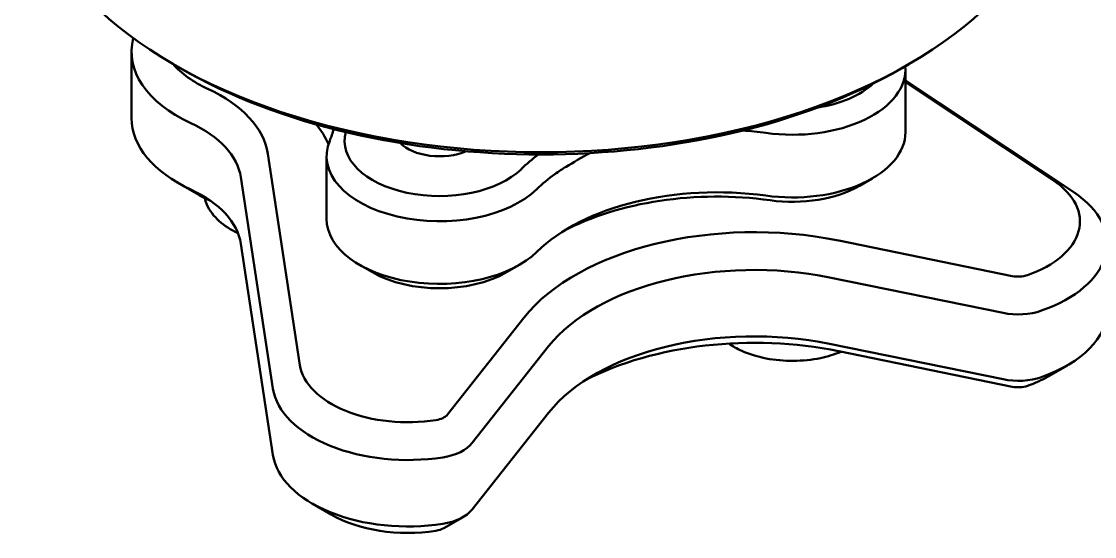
# Model space of a CAD drawing. Header units: millimetres. Extents: x 145 to 303, y 101 to 203.
# Drawn here: x 222.92 to 246.67, y 101.2 to 112.6 of the extents above; entities that cross this region are included whole.
import ezdxf

# ---------------------------------------------------------------- set-up
doc = ezdxf.new("R2010")
doc.units = ezdxf.units.MM
doc.header["$LTSCALE"] = 0.75
doc.layers.add('Visible', color=7, linetype='Continuous', lineweight=50)

msp = doc.modelspace()

# ---------------------------------------------------------------- linework, layer by layer
at = {"layer": 'Visible', "extrusion": (-1e-16, 0.816497, 0.57735)}
for p, q in [((225.359, 110.452), (225.359, 111.922)), ((226.432, 111.563), (226.291, 111.645)), ((242.413, 111.563), (242.554, 111.645)), ((242.486, 110.143), (242.486, 111.531)), ((246.213, 108.814), (242.486, 111.29)), ((242.486, 111.252), (245.761, 109.077)), ((229.085, 104.99), (228.376, 109.667)), ((229.675, 108.229), (229.675, 109.617)), ((226.809, 108.778), (226.385, 109.023)), ((227.778, 109.147), (228.487, 104.47)), ((241.471, 108.959), (241.753, 109.122)), ((228.487, 103), (227.778, 107.677)), ((244.848, 106.961), (241.009, 107.746)), ((230.69, 107.045), (230.407, 107.208)), ((233.66, 107.045), (233.943, 107.208)), ((240.809, 106.93), (244.648, 106.145)), ((234.044, 106.039), (232.355, 103.899)), ((244.648, 104.675), (240.809, 105.46)), ((232.901, 103.266), (234.59, 105.406)), ((241.009, 105.297), (244.848, 104.512)), ((245.646, 104.738), (246.071, 104.983)), ((234.59, 103.936), (232.901, 101.796)), ((229.779, 101.682), (229.354, 101.926)), ((232.274, 101.382), (232.698, 101.627))]:
    msp.add_line(p, q, dxfattribs=at)
at = {"layer": 'Visible', "extrusion": (0, 2e-16, -1)}
for centre, major_axis, start_param, end_param in [((234.423, 116.34), (11.5, 0), 0, 3.141593), ((239.986, 111.858), (-2.1, 0), 3.694177, 4.451677), ((228.859, 110.452), (3.5, 0), 2.247351, 3.141593), ((224.79, 107.036), (3.6, 0), -0.894241, -0.872646)]:
    msp.add_ellipse(centre, major_axis=major_axis, ratio=0.57735, start_param=start_param, end_param=end_param, dxfattribs=at)
at = {"layer": 'Visible'}
for centre, major_axis, start_param, end_param in [((228.859, 111.922), (3.5, 0), 2.991608, 4.035834), ((234.423, 116.176), (11.3, 0), 3.926991, 5.497787), ((239.986, 111.531), (2.5, 0), 4.475416, 6.333312), ((224.79, 109.486), (-3.6, 0), 3.228859, 4.035834), ((225.254, 109.194), (4.62, 0), 0.26098, 0.436051), ((232.175, 109.617), (-2.5, 0), -0.236973, 2.610621), ((232.175, 110.188), (1, 0), 3.652986, 5.344963), ((238.314, 107.862), (-5.02, 0), -0.665913, -0.530972), ((238.314, 106.147), (4.62, 0), 1.333823, 2.610621), ((224.79, 107.526), (3, 0), 0.087266, 0.894241), ((228.859, 109.962), (-2.9, 0), 0.785398, 0.894241), ((239.986, 109.816), (-2.1, 0), 1.333823, 2.356194), ((243.949, 107.678), (3, 0), -1.02842, 0.715585), ((239.139, 104.698), (-5.6, 0), 4.37205, 5.85558), ((232.175, 107.902), (-2.1, 0), 0.785398, 2.356194), ((244.982, 106.689), (-1, 0), 1.230457, 2.113172), ((239.139, 102.739), (5, 0), 1.230457, 2.713987), ((243.949, 105.718), (2.4, 0), -1.02842, -0.785398), ((244.982, 104.729), (-0.4, 0), 1.230457, 2.113172), ((231.476, 104.621), (3, 0), 3.228859, 4.972865), ((231.991, 103.505), (-1, 0), 1.831272, 2.713987), ((231.476, 102.661), (-2.4, 0), 0.785398, 1.831272), ((231.991, 101.546), (0.4, 0), -1.310321, -0.785398)]:
    msp.add_ellipse(centre, major_axis=major_axis, ratio=0.57735, start_param=start_param, end_param=end_param, dxfattribs=at)
at = {"layer": 'Visible', "extrusion": (-1e-16, 3e-16, -1)}
for centre, major_axis, start_param, end_param in [((228.859, 112.412), (-2.9, 0), -0.894241, -0.468481), ((238.314, 107.535), (4.62, 0), 3.824665, 3.904992), ((243.949, 108.168), (-2.4, 0), 2.426008, 4.170013)]:
    msp.add_ellipse(centre, major_axis=major_axis, ratio=0.57735, start_param=start_param, end_param=end_param, dxfattribs=at)
at = {"layer": 'Visible', "extrusion": (0, -1e-16, -1)}
msp.add_ellipse((224.79, 108.996), major_axis=(3, 0), ratio=0.57735, start_param=-0.894241, end_param=-0.087266, dxfattribs=at)
at = {"layer": 'Visible', "extrusion": (-1e-16, 2e-16, -1)}
for centre, start_param, end_param in [((225.254, 110.582), 0.137832, 0.236973), ((238.314, 107.535), 3.672565, 3.824665)]:
    msp.add_ellipse(centre, major_axis=(4.62, 0), ratio=0.57735, start_param=start_param, end_param=end_param, dxfattribs=at)
at = {"layer": 'Visible', "extrusion": (0, 1e-16, -1)}
for centre, major_axis, start_param, end_param in [((232.175, 109.943), (-2.1, 0), 3.672565, 6.452145), ((244.982, 105.219), (1, 0), 1.02842, 1.911136), ((231.991, 102.035), (-1, 0), 3.569198, 4.451913)]:
    msp.add_ellipse(centre, major_axis=major_axis, ratio=0.57735, start_param=start_param, end_param=end_param, dxfattribs=at)
at = {"layer": 'Visible', "extrusion": (1e-16, 1e-16, -1)}
msp.add_ellipse((238.314, 107.535), major_axis=(-4.62, 0), ratio=0.57735, start_param=1.694352, end_param=1.807769, dxfattribs=at)
at = {"layer": 'Visible', "extrusion": (1e-16, -1e-16, -1)}
msp.add_ellipse((239.986, 110.143), major_axis=(2.5, 0), ratio=0.57735, start_param=0, end_param=1.807769, dxfattribs=at)
at = {"layer": 'Visible', "extrusion": (0, 5e-16, -1)}
msp.add_ellipse((238.314, 105.821), major_axis=(5.02, 0), ratio=0.57735, start_param=3.967673, end_param=4.949362, dxfattribs=at)
at = {"layer": 'Visible', "extrusion": (1e-16, 2e-16, -1)}
msp.add_ellipse((232.175, 108.229), major_axis=(-2.5, 0), ratio=0.57735, start_param=3.672565, end_param=6.283185, dxfattribs=at)
at = {"layer": 'Visible', "extrusion": (-1e-16, 4e-16, -1)}
msp.add_ellipse((239.139, 104.208), major_axis=(-5, 0), ratio=0.57735, start_param=0.427606, end_param=1.911136, dxfattribs=at)
at = {"layer": 'Visible', "extrusion": (1e-16, 4e-16, -1)}
msp.add_ellipse((244.982, 107.179), major_axis=(-0.4, 0), ratio=0.57735, start_param=4.170013, end_param=5.052728, dxfattribs=at)
at = {"layer": 'Visible', "extrusion": (0, 3e-16, -1)}
for centre, start_param, end_param in [((243.949, 106.208), 3.141593, 4.170013), ((231.476, 103.151), 4.451913, 6.195919)]:
    msp.add_ellipse(centre, major_axis=(-3, 0), ratio=0.57735, start_param=start_param, end_param=end_param, dxfattribs=at)
at = {"layer": 'Visible', "extrusion": (0, 0, -1)}
for centre, major_axis, start_param, end_param in [((239.139, 102.249), (-5.6, 0), 0.840516, 1.911136), ((231.476, 105.111), (-2.4, 0), 4.451913, 6.195919)]:
    msp.add_ellipse(centre, major_axis=major_axis, ratio=0.57735, start_param=start_param, end_param=end_param, dxfattribs=at)
at = {"layer": 'Visible', "extrusion": (-1e-16, 1e-16, -1)}
msp.add_ellipse((231.991, 103.995), major_axis=(0.4, 0), ratio=0.57735, start_param=0.427606, end_param=1.310321, dxfattribs=at)
at = {"layer": 'Visible'}
msp.add_open_spline([(234.977, 109.379), (235.139, 109.477), (235.314, 109.583), (235.499, 109.682)], degree=3, dxfattribs=at)
for points, knots in [([(227.714, 107.912), (227.557, 107.984), (227.416, 108.073), (227.18, 108.284), (227.086, 108.407), (227.006, 108.59), (226.99, 108.638), (226.979, 108.688)], [3.030374, 3.030374, 3.030374, 3.030374, 3.3525663, 3.3525663, 3.6819794, 3.6819794, 3.7962939, 3.7962939, 3.7962939, 3.7962939]), ([(241.061, 105.286), (240.919, 105.226), (240.765, 105.179), (240.411, 105.106), (240.209, 105.084), (239.803, 105.082), (239.601, 105.1), (239.214, 105.175), (239.03, 105.232), (238.76, 105.352), (238.663, 105.406), (238.575, 105.466)], [1.728413, 1.728413, 1.728413, 1.728413, 2.00974, 2.00974, 2.34525, 2.34525, 2.679258, 2.679258, 3.014582, 3.014582, 3.224882, 3.224882, 3.224882, 3.224882])]:
    msp.add_open_spline(points, degree=3, knots=knots, dxfattribs=at)

doc.saveas('drawing.dxf')
